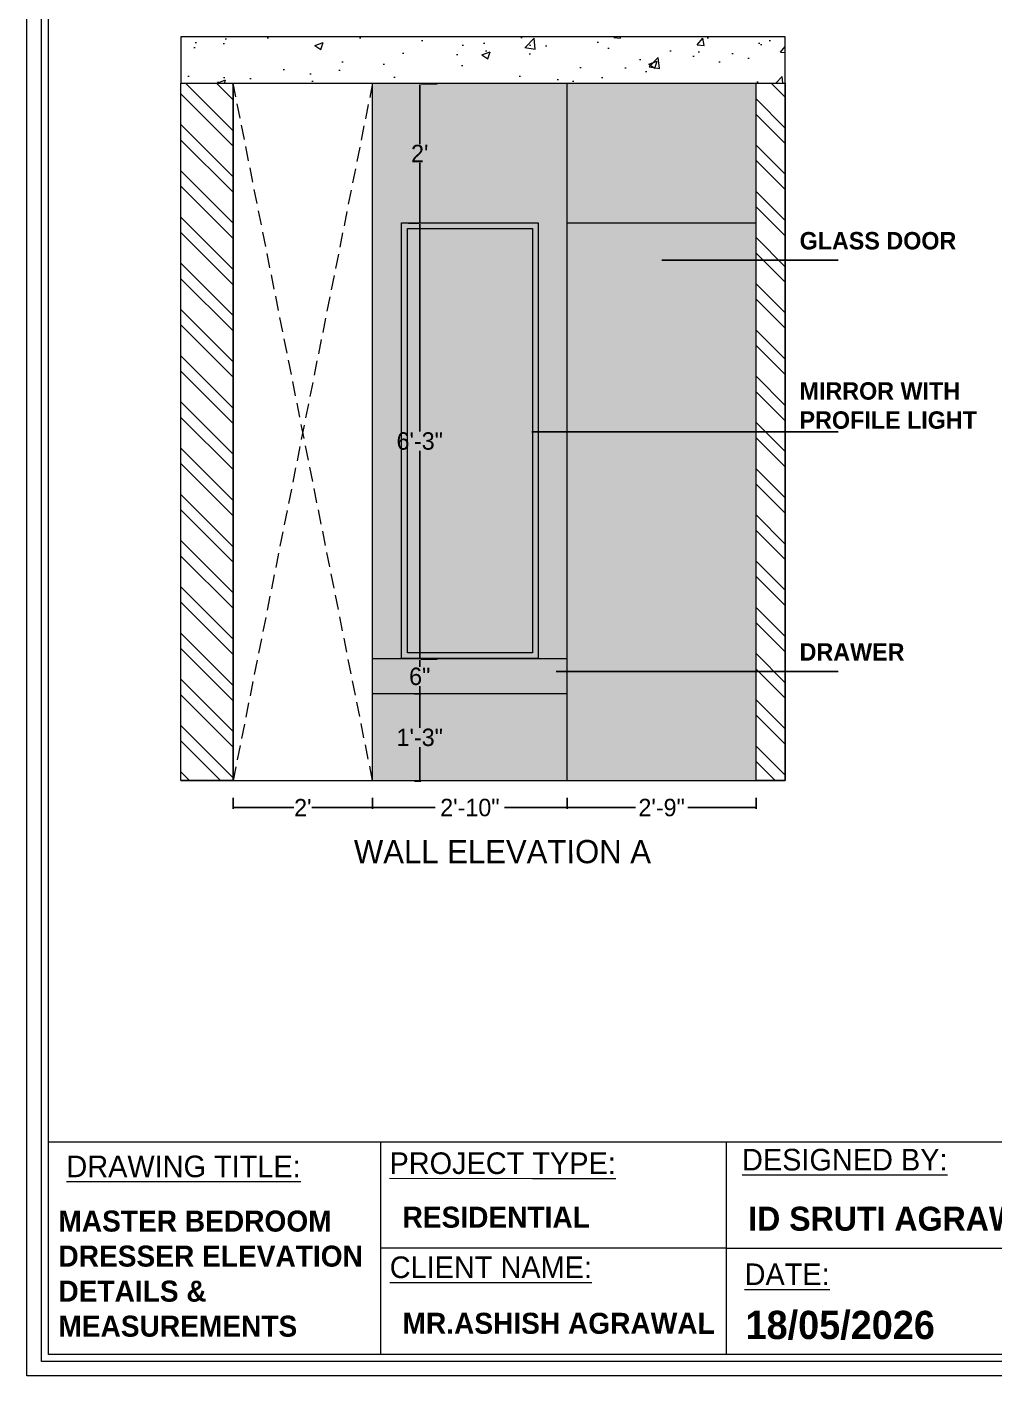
# Model space of a CAD drawing. Header units: inches. Extents: x 15448 to 46480, y -8154 to 0.
# Drawn here: x 22718.7 to 22885.1, y -5962.3 to -5730.1 of the extents above; entities that cross this region are included whole.
import ezdxf
from ezdxf import colors
from ezdxf.entities.mleader import LeaderData, LeaderLine
from ezdxf.math import Vec2, Vec3

# ---------------------------------------------------------------- set-up
doc = ezdxf.new("R2010")
doc.units = ezdxf.units.IN
doc.header["$MEASUREMENT"] = 0
doc.linetypes.add('DASHED2', pattern=[0.375, 0.25, -0.125])
doc.layers.add('furni', color=253, linetype='Continuous')
doc.layers.add('IEL-HATCH-002', color=7, linetype='Continuous')
doc.styles.add('b.k', font='verdana.ttf')
doc.styles.add('HEMI', font='stylu.ttf')
doc.styles.get("Standard").update_dxf_attribs({"font": 'arial.ttf'})
doc.dimstyles.new('STANDARD$0', dxfattribs={"dimscale": 0, "dimtxt": 6, "dimasz": 3, "dimexe": 2, "dimexo": 2, "dimgap": 0, "dimtad": 0, "dimtih": 1, "dimtoh": 1, "dimdec": 1, "dimzin": 0, "dimdsep": 46, "dimlunit": 4, "dimtxsty": 'b.k', "dimcen": 2.5, "dimclrd": 256, "dimclre": 256, "dimclrt": 256, "dimadec": 0, "dimazin": 0, "dimtfac": 1, "dimtdec": 1, "dimtofl": 0, "dimtmove": 2, "dimatfit": 2, "dimfxl": 1, "dimfrac": 2, "dimtolj": 1, "dimtzin": 0, "dimlwd": 9, "dimlwe": 9, "dimarcsym": 0})

# ---------------------------------------------------------------- blocks, each defined once
blk = doc.blocks.new('*D823')
at = {"color": 254, "lineweight": -2, "transparency": 16777216}
for p, q in [((22754.12, -5862.79), (22754.12, -5864.64)), ((22778.12, -5862.79), (22778.12, -5864.64))]:
    blk.add_line(p, q, dxfattribs=at)
at = {"color": 1, "lineweight": -2, "transparency": 16777216}
for p, q in [((22754.3, -5864.46), (22764.55, -5864.46)), ((22777.94, -5864.46), (22767.69, -5864.46))]:
    blk.add_line(p, q, dxfattribs=at)
at = {"color": 1, "transparency": 16777216}
for points in [[(22754.3, -5864.43), (22754.3, -5864.49), (22754.12, -5864.46)], [(22777.94, -5864.43), (22777.94, -5864.49), (22778.12, -5864.46)]]:
    blk.add_solid(points, dxfattribs=at)
at = {"layer": 'Defpoints', "color": 0, "transparency": 16777216}
for p in [(22754.12, -5859.79), (22778.12, -5859.79), (22778.12, -5864.46)]:
    blk.add_point(p, dxfattribs=at)
at = {"color": 1, "lineweight": 5, "transparency": 16777216, "insert": (22766.12, -5864.46), "char_height": 3, "attachment_point": 5, "style": 'HEMI'}
blk.add_mtext("\\A1;2'", dxfattribs=at)
blk = doc.blocks.new('*D824')
at = {"color": 254, "lineweight": -2, "transparency": 16777216}
for p, q in [((22778.12, -5862.79), (22778.12, -5864.64)), ((22811.62, -5862.79), (22811.62, -5864.64))]:
    blk.add_line(p, q, dxfattribs=at)
at = {"color": 1, "lineweight": -2, "transparency": 16777216}
for p, q in [((22778.3, -5864.46), (22788.89, -5864.46)), ((22811.44, -5864.46), (22800.84, -5864.46))]:
    blk.add_line(p, q, dxfattribs=at)
at = {"color": 1, "transparency": 16777216}
for points in [[(22778.3, -5864.43), (22778.3, -5864.49), (22778.12, -5864.46)], [(22811.44, -5864.43), (22811.44, -5864.49), (22811.62, -5864.46)]]:
    blk.add_solid(points, dxfattribs=at)
at = {"layer": 'Defpoints', "color": 0, "transparency": 16777216}
for p in [(22778.12, -5859.79), (22811.62, -5859.79), (22811.62, -5864.46)]:
    blk.add_point(p, dxfattribs=at)
at = {"color": 1, "lineweight": 5, "transparency": 16777216, "insert": (22794.87, -5864.46), "char_height": 3, "attachment_point": 5, "style": 'HEMI'}
blk.add_mtext('\\A1;2\'-10"', dxfattribs=at)
blk = doc.blocks.new('*D825')
at = {"color": 254, "lineweight": -2, "transparency": 16777216}
for p, q in [((22811.62, -5862.79), (22811.62, -5864.64)), ((22844.12, -5862.79), (22844.12, -5864.64))]:
    blk.add_line(p, q, dxfattribs=at)
at = {"color": 1, "lineweight": -2, "transparency": 16777216}
for p, q in [((22811.8, -5864.46), (22823.38, -5864.46)), ((22843.94, -5864.46), (22832.36, -5864.46))]:
    blk.add_line(p, q, dxfattribs=at)
at = {"color": 1, "transparency": 16777216}
for points in [[(22811.8, -5864.43), (22811.8, -5864.49), (22811.62, -5864.46)], [(22843.94, -5864.43), (22843.94, -5864.49), (22844.12, -5864.46)]]:
    blk.add_solid(points, dxfattribs=at)
at = {"layer": 'Defpoints', "color": 0, "transparency": 16777216}
for p in [(22811.62, -5859.79), (22844.12, -5859.79), (22844.12, -5864.46)]:
    blk.add_point(p, dxfattribs=at)
at = {"color": 1, "lineweight": 5, "transparency": 16777216, "insert": (22827.87, -5864.46), "char_height": 3, "attachment_point": 5, "style": 'HEMI'}
blk.add_mtext('\\A1;2\'-9"', dxfattribs=at)
blk = doc.blocks.new('*D808')
at = {"color": 254, "lineweight": -2, "transparency": 16777216}
for p, q in [((22785.33, -5844.88), (22786.42, -5844.88)), ((22785.33, -5859.88), (22786.42, -5859.88))]:
    blk.add_line(p, q, dxfattribs=at)
at = {"color": 1, "lineweight": -2, "transparency": 16777216}
for p, q in [((22786.24, -5845.06), (22786.24, -5850.74)), ((22786.24, -5859.7), (22786.24, -5854.03))]:
    blk.add_line(p, q, dxfattribs=at)
at = {"color": 1, "transparency": 16777216}
for points in [[(22786.21, -5845.06), (22786.27, -5845.06), (22786.24, -5844.88)], [(22786.21, -5859.7), (22786.27, -5859.7), (22786.24, -5859.88)]]:
    blk.add_solid(points, dxfattribs=at)
at = {"layer": 'Defpoints', "color": 0, "transparency": 16777216}
for p in [(22782.33, -5844.88), (22786.24, -5844.88), (22782.33, -5859.88)]:
    blk.add_point(p, dxfattribs=at)
at = {"color": 1, "lineweight": 5, "transparency": 16777216, "insert": (22786.24, -5852.38), "char_height": 3, "attachment_point": 5, "style": 'HEMI'}
blk.add_mtext('\\A1;1\'-3"', dxfattribs=at)
blk = doc.blocks.new('*D809')
at = {"color": 254, "lineweight": -2, "transparency": 16777216}
for p, q in [((22789.24, -5838.88), (22786.42, -5838.88)), ((22785.33, -5844.88), (22786.42, -5844.88))]:
    blk.add_line(p, q, dxfattribs=at)
at = {"color": 1, "lineweight": -2, "transparency": 16777216}
for p, q in [((22786.24, -5839.06), (22786.24, -5840.24)), ((22786.24, -5844.7), (22786.24, -5843.53))]:
    blk.add_line(p, q, dxfattribs=at)
at = {"color": 1, "transparency": 16777216}
for points in [[(22786.21, -5839.06), (22786.27, -5839.06), (22786.24, -5838.88)], [(22786.21, -5844.7), (22786.27, -5844.7), (22786.24, -5844.88)]]:
    blk.add_solid(points, dxfattribs=at)
at = {"layer": 'Defpoints', "color": 0, "transparency": 16777216}
for p in [(22786.24, -5838.88), (22786.24, -5838.88), (22782.33, -5844.88)]:
    blk.add_point(p, dxfattribs=at)
at = {"color": 1, "lineweight": 5, "transparency": 16777216, "insert": (22786.24, -5841.88), "char_height": 3, "attachment_point": 5, "style": 'HEMI'}
blk.add_mtext('\\A1;6"', dxfattribs=at)
blk = doc.blocks.new('*D810')
at = {"color": 254, "lineweight": -2, "transparency": 16777216}
for p, q in [((22784.33, -5763.88), (22786.06, -5763.88)), ((22789.24, -5838.88), (22786.42, -5838.88))]:
    blk.add_line(p, q, dxfattribs=at)
at = {"color": 1, "lineweight": -2, "transparency": 16777216}
for p, q in [((22786.24, -5764.06), (22786.24, -5799.74)), ((22786.24, -5838.7), (22786.24, -5803.03))]:
    blk.add_line(p, q, dxfattribs=at)
at = {"color": 1, "transparency": 16777216}
for points in [[(22786.21, -5764.06), (22786.27, -5764.06), (22786.24, -5763.88)], [(22786.21, -5838.7), (22786.27, -5838.7), (22786.24, -5838.88)]]:
    blk.add_solid(points, dxfattribs=at)
at = {"layer": 'Defpoints', "color": 0, "transparency": 16777216}
for p in [(22786.24, -5763.88), (22787.33, -5763.88), (22786.24, -5838.88)]:
    blk.add_point(p, dxfattribs=at)
at = {"color": 1, "lineweight": 5, "transparency": 16777216, "insert": (22786.24, -5801.38), "char_height": 3, "attachment_point": 5, "style": 'HEMI'}
blk.add_mtext('\\A1;6\'-3"', dxfattribs=at)
blk = doc.blocks.new('*D811')
at = {"color": 1, "lineweight": -2, "transparency": 16777216}
for p, q in [((22786.24, -5740.06), (22786.24, -5750.26)), ((22786.24, -5763.7), (22786.24, -5753.5))]:
    blk.add_line(p, q, dxfattribs=at)
at = {"color": 254, "lineweight": -2, "transparency": 16777216}
for p, q in [((22789.24, -5739.88), (22786.42, -5739.88)), ((22784.33, -5763.88), (22786.06, -5763.88))]:
    blk.add_line(p, q, dxfattribs=at)
at = {"color": 1, "transparency": 16777216}
for points in [[(22786.21, -5740.06), (22786.27, -5740.06), (22786.24, -5739.88)], [(22786.21, -5763.7), (22786.27, -5763.7), (22786.24, -5763.88)]]:
    blk.add_solid(points, dxfattribs=at)
at = {"layer": 'Defpoints', "color": 0, "transparency": 16777216}
for p in [(22786.24, -5739.88), (22786.24, -5739.88), (22787.33, -5763.88)]:
    blk.add_point(p, dxfattribs=at)
at = {"color": 1, "lineweight": 5, "transparency": 16777216, "insert": (22786.24, -5751.88), "char_height": 3, "attachment_point": 5, "style": 'HEMI'}
blk.add_mtext("\\A1;2'", dxfattribs=at)

msp = doc.modelspace()

# ---------------------------------------------------------------- hatches: boundary and pattern name
at = {"layer": 'IEL-HATCH-002', "lineweight": 5, "true_color": 0x636466, "transparency": 33554687}
h = msp.add_hatch(dxfattribs=at)
h.set_pattern_fill('AR-CONC', color=251, scale=2)
h.set_pattern_definition([(50, (4746.626, -2937.079), (14.345204, -1.255043), [1.5, -16.5]), (355, (4746.626, -2937.079), (-2.775027, 15.043843), [1.2, -13.2]), (100.451444, (4747.821, -2937.183), (11.570177, 13.7888), [1.274804, -14.022842]), (46.1842, (4746.626, -2933.079), (21.344827, -3.310386), [2.25, -24.75]), (96.63564, (4748.404, -2933.354), (18.69324, 19.482372), [1.912207, -21.034275]), (351.18416, (4746.626, -2933.079), (18.69324, 19.482372), [1.8, -19.8]), (21, (4748.626, -2934.079), (11.938141, -8.052378), [1.5, -16.5]), (326, (4748.626, -2934.079), (4.866307, 14.503001), [1.2, -13.2]), (71.451445, (4749.62, -2934.75), (16.804448, 6.450623), [1.274804, -14.022842]), (37.5, (4746.6257, -2937.0786), (0.2431971, 6.6578771), [0, -13.04, 0, -13.4, 0, -13.25]), (7.5, (4746.626, -2937.0786), (5.2613907, 7.8882342), [0, -7.64, 0, -12.74, 0, -5.05]), (327.5, (4742.1657, -2937.0786), (10.6764487, -0.4510974), [0, -5, 0, -15.6, 0, -20.7]), (317.5, (4740.166, -2937.079), (11.6637234, 2.0020996), [0, -6.5, 0, -10.36, 0, -14.7])])
h.paths.add_polyline_path([(22849.12, -5739.79), (22849.12, -5731.79), (22745.12, -5731.79), (22745.12, -5739.79)])
at = {"layer": 'IEL-HATCH-002', "lineweight": 5, "transparency": 33554687}
h = msp.add_hatch(dxfattribs=at)
h.set_pattern_fill('ANSI32', color=1, scale=15, angle=90)
h.set_pattern_definition([(135, (4746.6257, -2937.0786), (-3.9774756, -3.9774756), []), (135, (4746.6257, -2934.427), (-3.9774756, -3.9774756), [])])
h.paths.add_polyline_path([(22754.12, -5739.79), (22745.12, -5739.79), (22745.12, -5859.79), (22754.12, -5859.79)])
h.paths.add_polyline_path([(22849.12, -5739.79), (22844.12, -5739.79), (22844.12, -5859.79), (22849.12, -5859.79)])
at = {"layer": 'IEL-HATCH-002', "lineweight": 5, "true_color": 0xf2ebe4, "transparency": 33554687}
h = msp.add_hatch(color=7, dxfattribs=at)
h.dxf.hatch_style = 1
h.paths.add_polyline_path([(22811.62, -5739.79), (22778.12, -5739.79), (22778.12, -5838.79), (22783.12, -5838.79), (22783.12, -5763.79), (22806.62, -5763.79), (22806.62, -5838.79), (22811.62, -5838.79)])
h.paths.add_polyline_path([(22811.62, -5844.79), (22778.12, -5844.79), (22778.12, -5859.79), (22811.62, -5859.79)])
h.paths.add_polyline_path([(22844.12, -5739.79), (22811.62, -5739.79), (22811.62, -5763.79), (22844.12, -5763.79)])
at = {"layer": 'IEL-HATCH-002', "lineweight": 5, "transparency": 33554687}
h = msp.add_hatch(color=256, dxfattribs=at)
h.dxf.hatch_style = 1
h.set_gradient(color1=(247, 242, 129), name='CYLINDER')
h.paths.add_polyline_path([(22783.12, -5838.79), (22806.62, -5838.79), (22806.62, -5763.79), (22783.12, -5763.79)])
h.paths.add_polyline_path([(22805.62, -5764.79), (22805.62, -5837.79), (22784.12, -5837.79), (22784.12, -5764.79)], flags=16)
at = {"layer": 'IEL-HATCH-002', "lineweight": 5, "true_color": 0x7aafdf, "transparency": 33554687}
h = msp.add_hatch(color=143, dxfattribs=at)
h.dxf.hatch_style = 1
h.paths.add_polyline_path([(22811.62, -5859.79), (22844.12, -5859.79), (22844.12, -5763.79), (22811.62, -5763.79)])
at = {"layer": 'IEL-HATCH-002', "lineweight": 5, "true_color": 0xadddf7, "transparency": 33554687}
h = msp.add_hatch(color=141, dxfattribs=at)
h.dxf.hatch_style = 1
h.paths.add_polyline_path([(22784.12, -5837.79), (22805.62, -5837.79), (22805.62, -5764.79), (22784.12, -5764.79)])
at = {"layer": 'IEL-HATCH-002', "lineweight": 5, "true_color": 0xce956f, "transparency": 33554687}
h = msp.add_hatch(color=33, dxfattribs=at)
h.dxf.hatch_style = 1
h.paths.add_polyline_path([(22778.12, -5838.79), (22778.12, -5844.79), (22811.62, -5844.79), (22811.62, -5838.79)])

# ---------------------------------------------------------------- linework, layer by layer
at = {"lineweight": 5}
for p, q in [((22849.12, -5731.79), (22745.12, -5731.79)), ((22745.12, -5731.79), (22745.12, -5739.79)), ((22849.12, -5739.79), (22849.12, -5731.79)), ((22745.12, -5859.79), (22745.12, -5739.79)), ((22745.12, -5739.79), (22849.12, -5739.79)), ((22754.12, -5859.79), (22754.12, -5739.79)), ((22778.12, -5859.79), (22778.12, -5739.79)), ((22811.62, -5859.79), (22811.62, -5739.79)), ((22844.12, -5859.79), (22844.12, -5739.79)), ((22849.12, -5859.79), (22849.12, -5739.79)), ((22783.12, -5763.79), (22806.62, -5763.79)), ((22783.12, -5763.79), (22806.62, -5763.79)), ((22811.62, -5763.79), (22844.12, -5763.79)), ((22778.12, -5838.79), (22811.62, -5838.79)), ((22778.12, -5844.79), (22811.62, -5844.79)), ((22745.12, -5859.79), (22849.12, -5859.79)), ((22778.12, -5859.79), (22811.62, -5859.79))]:
    msp.add_line(p, q, dxfattribs=at)
at = {"linetype": 'DASHED2', "lineweight": 5, "ltscale": 10}
for p, q in [((22778.12, -5859.79), (22754.12, -5739.79)), ((22778.12, -5739.79), (22754.12, -5859.79))]:
    msp.add_line(p, q, dxfattribs=at)
at = {"color": 18, "lineweight": 5, "true_color": 0x000000}
for p, q in [((22779.49, -5922.03), (22779.49, -5958.56)), ((22838.97, -5922.03), (22838.97, -5958.56)), ((22838.97, -5940.29), (22779.49, -5940.29)), ((22838.97, -5940.29), (22898.15, -5940.29))]:
    msp.add_line(p, q, dxfattribs=at)
at = {"lineweight": 5}
for points in [[(22754.12, -5859.79), (22745.12, -5859.79), (22745.12, -5739.79), (22754.12, -5739.79)], [(22844.12, -5739.79), (22849.12, -5739.79), (22849.12, -5859.79), (22844.12, -5859.79)], [(22783.12, -5763.79), (22806.62, -5763.79), (22806.62, -5838.79), (22783.12, -5838.79)], [(22784.12, -5764.79), (22805.62, -5764.79), (22805.62, -5837.79), (22784.12, -5837.79)]]:
    msp.add_lwpolyline(points, close=True, dxfattribs=at)
at = {"layer": 'furni', "color": 18, "lineweight": 5, "true_color": 0x000000}
msp.add_line((23012.55, -5922.03), (22722.37, -5922.03), dxfattribs=at)
for points in [[(22718.65, -5962.27), (22718.65, -5545.79), (23016.26, -5545.79), (23016.26, -5962.27)], [(22721.13, -5959.8), (22721.13, -5548.27), (23013.79, -5548.27), (23013.79, -5959.8)], [(22722.37, -5958.56), (22722.37, -5549.51), (23012.55, -5549.51), (23012.55, -5958.56)]]:
    msp.add_lwpolyline(points, close=True, dxfattribs=at)

# ---------------------------------------------------------------- texts
at = {"color": 5, "lineweight": 5, "char_height": 3, "width": 65.8941, "attachment_point": 1, "rotation": 359.9906, "style": 'HEMI'}
for s, insert in [('{\\fStylus BT|b1|i0|c0|p34;GLASS DOOR}', (22851.61, -5765.39)), ('{\\fStylus BT|b1|i0|c0|p34;MIRROR WITH \\PPROFILE LIGHT}', (22851.6, -5791.25)), ('{\\fStylus BT|b1|i0|c0|p34;DRAWER}', (22851.61, -5836.16))]:
    msp.add_mtext(s, dxfattribs=dict(at, insert=insert))
at = {"color": 0, "lineweight": 5, "insert": (22831.62, -5870.02), "char_height": 4, "attachment_point": 3, "rotation": 0.0094, "style": 'HEMI'}
msp.add_mtext_dynamic_manual_height_columns('\\pxqc;WALL ELEVATION A', width=62.2823, gutter_width=18.23, heights=[0], dxfattribs=at)
at = {"lineweight": 5, "attachment_point": 1, "rotation": 359.9906, "style": 'HEMI'}
for s, insert, char_height, width in [('{\\LDRAWING TITLE:}', (22725.44, -5924.34), 3.7175, 41.392), ('{\\LPROJECT TYPE:}', (22781.04, -5923.79), 3.7175, 39.0491), ('{\\LDESIGNED BY:}', (22841.71, -5923.18), 3.7175, 39.2708), ('{\\fStylus BT|b1|i0|c0|p34;MASTER BEDROOM\\PDRESSER ELEVATION\\PDETAILS & \\PMEASUREMENTS}', (22724.06, -5933.8), 3.6163, 107.7153), ('{\\fStylus BT|b1|i0|c0|p34;RESIDENTIAL}', (22783.28, -5933.13), 3.6163, 54.7849), ('{\\fStylus BT|b1|i0|c0|p34;ID SRUTI AGRAWAL}', (22842.76, -5933.13), 4.1305, 54.7849), ('{\\LCLIENT NAME:}', (22781.08, -5941.7), 3.7175, 38.4101), ('{\\LDATE:}', (22842.15, -5942.9), 3.717, 28.7546), ('{\\fStylus BT|b1|i0|c0|p34;MR.ASHISH AGRAWAL}', (22783.28, -5951.39), 3.6163, 54.7849), ('{\\fStylus BT|b1|i0|c0|p34;18/05/2026}', (22842.31, -5951.05), 4.8684, 37.6569)]:
    msp.add_mtext(s, dxfattribs=dict(at, insert=insert, char_height=char_height, width=width))

# ---------------------------------------------------------------- dimensions: what is measured, and where the dimension line sits
at = {"color": 1, "lineweight": 5}
for base, p1, p2, picture, middle in [((22786.24, -5739.88), (22787.33, -5763.88), (22786.24, -5739.88), '*D811', (22786.24, -5751.88)), ((22786.24, -5763.88), (22786.24, -5838.88), (22787.33, -5763.88), '*D810', (22786.24, -5801.38)), ((22786.24, -5838.88), (22782.33, -5844.88), (22786.24, -5838.88), '*D809', (22786.24, -5841.88)), ((22786.24, -5844.88), (22782.33, -5859.88), (22782.33, -5844.88), '*D808', (22786.24, -5852.38))]:
    dim = msp.add_linear_dim(base=base, p1=p1, p2=p2, angle=90, dimstyle='STANDARD$0', override={"dimscale": 1, "dimtxt": 3, "dimasz": 0.18, "dimexe": 0.18, "dimexo": 3, "dimgap": 0.09, "dimdec": 0, "dimtxsty": 'HEMI', "dimcen": 0.09, "dimclrd": 1, "dimclre": 254, "dimclrt": 1, "dimtdec": 0, "dimtmove": 1, "dimatfit": 3, "dimfxl": 0.03937, "dimfrac": 0, "dimlwd": 65534, "dimlwe": 65534, "dimarcsym": 1}, dxfattribs=at)
    dim.commit()
    dim.dimension.update_dxf_attribs({"geometry": picture, "text_midpoint": middle})
for base, p1, p2, picture, middle in [((22778.12, -5864.46), (22754.12, -5859.79), (22778.12, -5859.79), '*D823', (22766.12, -5864.46)), ((22811.61730558, -5864.45520652), (22778.11730558, -5859.79456531), (22811.61730558, -5859.79456531), '*D824', (22794.86730558, -5864.45520652)), ((22844.11730558, -5864.45520652), (22811.61730558, -5859.79456531), (22844.11730558, -5859.79456531), '*D825', (22827.86730558, -5864.45520652))]:
    dim = msp.add_linear_dim(base=base, p1=p1, p2=p2, dimstyle='STANDARD$0', override={"dimscale": 1, "dimtxt": 3, "dimasz": 0.18, "dimexe": 0.18, "dimexo": 3, "dimgap": 0.09, "dimdec": 0, "dimtxsty": 'HEMI', "dimcen": 0.09, "dimclrd": 1, "dimclre": 254, "dimclrt": 1, "dimtdec": 0, "dimtmove": 1, "dimatfit": 3, "dimfxl": 0.03937, "dimfrac": 0, "dimlwd": 65534, "dimlwe": 65534, "dimarcsym": 1}, dxfattribs=at)
    dim.commit()
    dim.dimension.update_dxf_attribs({"geometry": picture, "text_midpoint": middle})

# ---------------------------------------------------------------- leaders
at = {"color": 5, "lineweight": 5}
ml = msp.add_multileader_mtext('Standard', dxfattribs=at)
ml.set_content('', color=5)
ml.set_leader_properties()
ml.build(insert=Vec2(0, 0))
ml.multileader.update_dxf_attribs({"text_right_attachment_type": 6, "dogleg_length": 0.36, "arrow_head_size": 3})
ctx = ml.context
ctx.base_point, ctx.char_height, ctx.arrow_head_size, ctx.landing_gap_size, ctx.plane_origin = Vec3(22858.26, -5770.26), 0.18, 3, 0.09, Vec3(22808.89, -5770.26)
ctx.right_attachment = 6
notes = []
notes.append((ctx, [(0, (1, 1, 0), (22857.9, -5770.26), (1, 0), 0.36, [(0, [(22824.92, -5770.26)], 0, [])])]))
ctx.mtext.insert, ctx.mtext.flow_direction = Vec3(22858.35, -5770.17), 5
ml = msp.add_multileader_mtext('Standard', dxfattribs=at)
ml.set_content('', color=5)
ml.set_leader_properties()
ml.build(insert=Vec2(0, 0))
ml.multileader.update_dxf_attribs({"text_right_attachment_type": 6, "dogleg_length": 0.36, "arrow_head_size": 3})
ctx = ml.context
ctx.base_point, ctx.char_height, ctx.arrow_head_size, ctx.landing_gap_size, ctx.plane_origin = Vec3(22858.26, -5799.79), 0.18, 3, 0.09, Vec3(22808.89, -5799.79)
ctx.right_attachment = 6
notes.append((ctx, [(0, (1, 1, 0), (22857.9, -5799.79), (1, 0), 0.36, [(0, [(22802.54, -5799.79)], 0, [])])]))
ctx.mtext.insert, ctx.mtext.flow_direction = Vec3(22858.35, -5799.7), 5
ml = msp.add_multileader_mtext('Standard', dxfattribs=at)
ml.set_content('', color=5)
ml.set_leader_properties()
ml.build(insert=Vec2(0, 0))
ml.multileader.update_dxf_attribs({"text_right_attachment_type": 6, "dogleg_length": 0.36, "arrow_head_size": 3})
ctx = ml.context
ctx.base_point, ctx.char_height, ctx.arrow_head_size, ctx.landing_gap_size, ctx.plane_origin = Vec3(22858.26, -5841.03), 0.18, 3, 0.09, Vec3(22808.89, -5841.03)
ctx.right_attachment = 6
notes.append((ctx, [(0, (1, 1, 0), (22857.9, -5841.03), (1, 0), 0.36, [(0, [(22806.72, -5841.03)], 0, [])])]))
ctx.mtext.insert, ctx.mtext.flow_direction = Vec3(22858.35, -5840.94), 5
for ctx, leaders in notes:
    for number, flags, end, landing, length, lines in leaders:
        leader = LeaderData()
        leader.index, (leader.has_last_leader_line, leader.has_dogleg_vector, leader.attachment_direction) = number, flags
        leader.last_leader_point, leader.dogleg_vector, leader.dogleg_length = Vec3(end), Vec3(landing), length
        for number, points, colour, breaks in lines:
            line = LeaderLine()
            line.index, line.vertices, line.color, line.breaks = number, Vec3.list(points), colors.encode_raw_color(colour), breaks
            leader.lines.append(line)
        ctx.leaders.append(leader)

doc.saveas('drawing.dxf')
